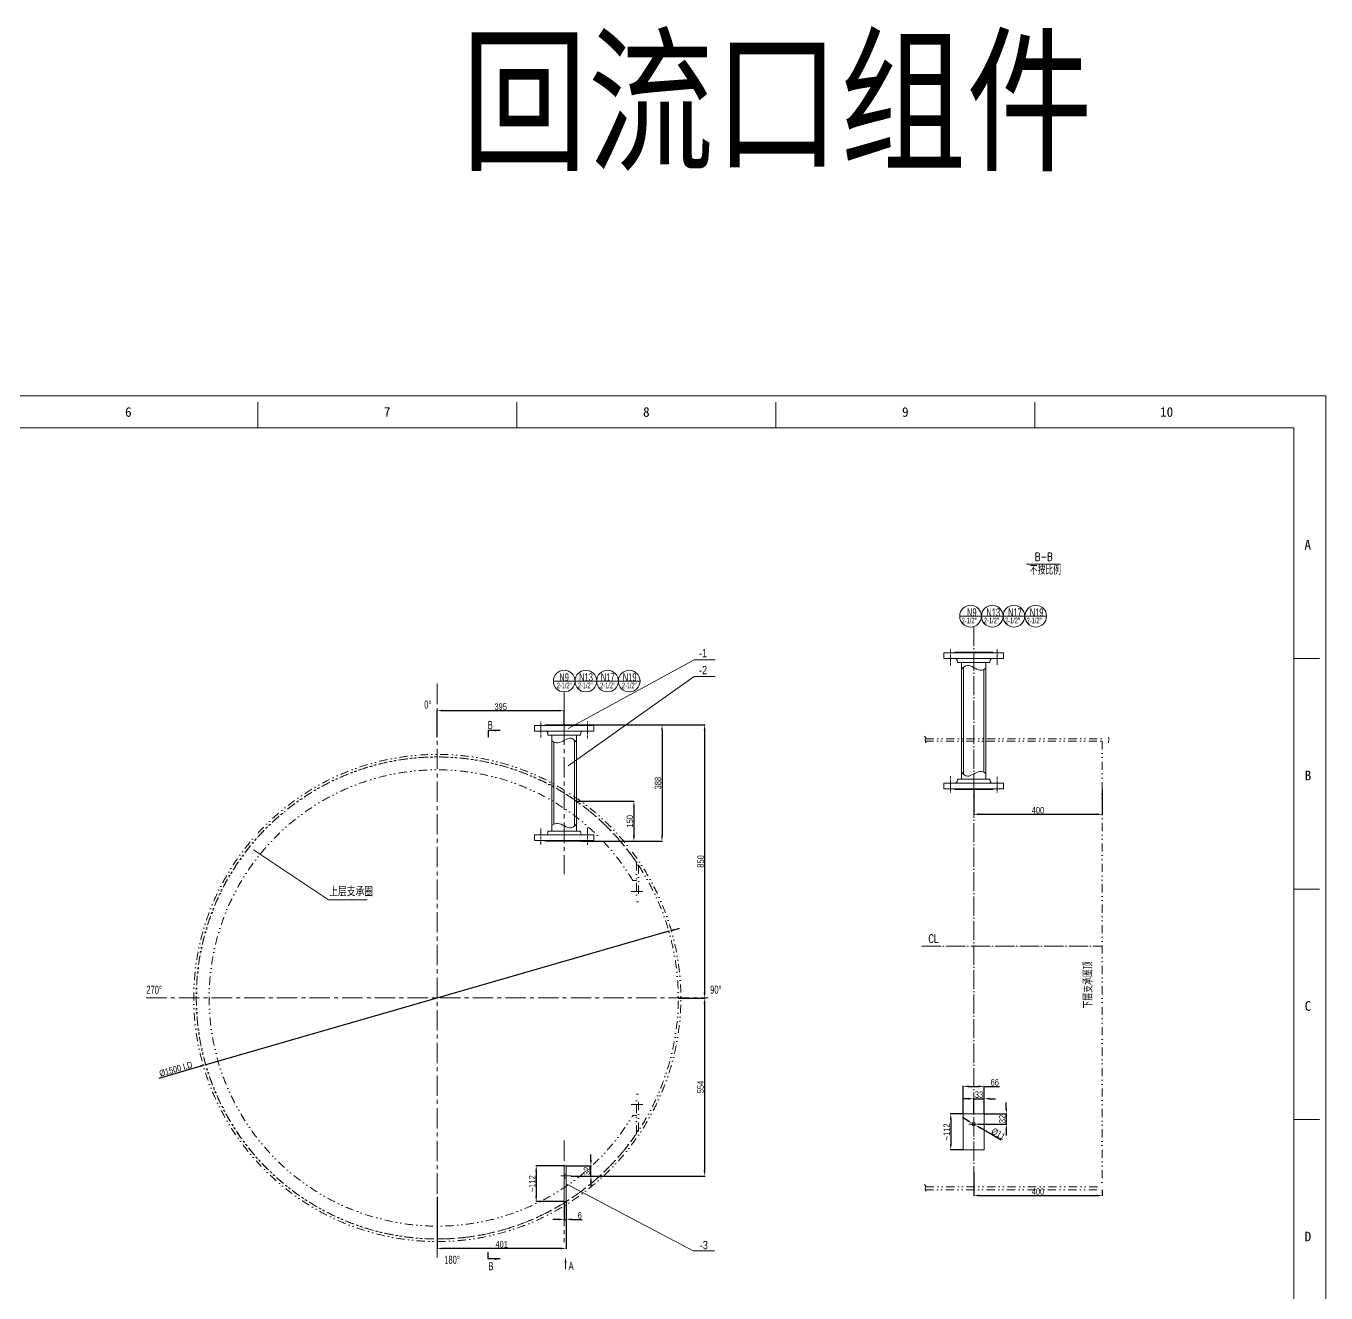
# Model space of a CAD drawing. Header units: millimetres. Extents: x 8160 to 405605, y -30951 to 80400.
# Drawn here: x 318444 to 334628, y 21351 to 37123 of the extents above; entities that cross this region are included whole.
import ezdxf

# ---------------------------------------------------------------- set-up
doc = ezdxf.new("R2010")
doc.units = ezdxf.units.MM
for name, pattern in [('ACAD_ISO04W100', [30.5, 24, -3, 0.5, -3]), ('CENTER', [50.8, 31.75, -6.35, 6.35, -6.35]), ('DIVIDE', [31.75, 12.7, -6.35, 0, -6.35, 0, -6.35])]:
    doc.linetypes.add(name, pattern=pattern)
doc.layers.get('0').update_dxf_attribs({"lineweight": 13})
doc.layers.get('Defpoints').update_dxf_attribs({"lineweight": 13})
for name, color, linetype, lineweight in [('CENTER', 1, 'CENTER', 13), ('DIM', 7, 'Continuous', 13), ('DIVIDE', 3, 'DIVIDE', 13), ('PROFILE', 4, 'Continuous', 15), ('SEE', 2, 'Continuous', 13)]:
    doc.layers.add(name, color=color, linetype=linetype, lineweight=lineweight)
doc.styles.add('HZ', font='txt.shx', dxfattribs={"width": 0.75, "bigfont": 'tcc_hzdx.shx'})
doc.styles.add('HZDX', font='tcc_simp.shx', dxfattribs={"width": 0.8, "height": 80, "bigfont": 'hzdx.shx'})
doc.styles.add('图签', font='SimSun.ttf', dxfattribs={"height": 3})
doc.dimstyles.new('uni', dxfattribs={"dimtxt": 90, "dimasz": 70, "dimexe": 5, "dimexo": 0.625, "dimgap": 10, "dimtad": 1, "dimdec": 0, "dimdsep": 46, "dimtxsty": 'HZDX', "dimcen": 2.5, "dimadec": 0, "dimazin": 0, "dimtfac": 1, "dimtdec": 0, "dimtmove": 0, "dimatfit": 3, "dimfxl": 0, "dimarcsym": 0})

# ---------------------------------------------------------------- blocks, each defined once
blk = doc.blocks.new('*D473')
at = {"layer": 'Defpoints', "color": 0}
for p in [(325296, 27473), (325361, 26974), (326012, 26974)]:
    blk.add_point(p, dxfattribs=at)
at = {"layer": 'DIM', "color": 0, "lineweight": -2}
for p, q in [((325297, 27473), (326017, 27473)), ((326012, 27403), (326012, 27044)), ((325361, 26974), (326017, 26974))]:
    blk.add_line(p, q, dxfattribs=at)
at = {"layer": 'DIM', "color": 0}
for points in [[(326000, 27403), (326024, 27403), (326012, 27473)], [(326000, 27044), (326024, 27044), (326012, 26974)]]:
    blk.add_solid(points, dxfattribs=at)
at = {"layer": 'DIM', "color": 0, "insert": (325962, 27223), "char_height": 80, "attachment_point": 5, "rotation": 90, "style": 'HZDX'}
blk.add_mtext('150', dxfattribs=at)
blk = doc.blocks.new('*D474')
at = {"layer": 'Defpoints', "color": 0}
for p in [(325380, 28423), (325380, 26974), (326362, 26974)]:
    blk.add_point(p, dxfattribs=at)
at = {"layer": 'DIM', "color": 0, "lineweight": -2}
for p, q in [((325381, 28423), (326367, 28423)), ((326362, 28353), (326362, 27044)), ((325381, 26974), (326367, 26974))]:
    blk.add_line(p, q, dxfattribs=at)
at = {"layer": 'DIM', "color": 0}
for points in [[(326350, 28353), (326373, 28353), (326362, 28423)], [(326350, 27044), (326373, 27044), (326362, 26974)]]:
    blk.add_solid(points, dxfattribs=at)
at = {"layer": 'DIM', "color": 0, "insert": (326312, 27698), "char_height": 80, "attachment_point": 5, "rotation": 90, "style": 'HZDX'}
blk.add_mtext('388', dxfattribs=at)
blk = doc.blocks.new('*D475')
at = {"layer": 'Defpoints', "color": 0}
for p in [(325380, 28423), (326564, 25023), (326892, 25023)]:
    blk.add_point(p, dxfattribs=at)
at = {"layer": 'DIM', "color": 0, "lineweight": -2}
for p, q in [((325381, 28423), (326897, 28423)), ((326892, 28353), (326892, 25093)), ((326565, 25023), (326897, 25023))]:
    blk.add_line(p, q, dxfattribs=at)
at = {"layer": 'DIM', "color": 0}
for points in [[(326880, 28353), (326904, 28353), (326892, 28423)], [(326880, 25093), (326904, 25093), (326892, 25023)]]:
    blk.add_solid(points, dxfattribs=at)
at = {"layer": 'DIM', "color": 0, "insert": (326842, 26723), "char_height": 80, "attachment_point": 5, "rotation": 90, "style": 'HZDX'}
blk.add_mtext('850', dxfattribs=at)
blk = doc.blocks.new('*D476')
at = {"layer": 'Defpoints', "color": 0}
for p in [(326596, 25023), (325233, 22807), (326892, 22807)]:
    blk.add_point(p, dxfattribs=at)
at = {"layer": 'DIM', "color": 0, "lineweight": -2}
for p, q in [((326597, 25023), (326897, 25023)), ((326892, 24953), (326892, 22877)), ((325233, 22807), (326897, 22807))]:
    blk.add_line(p, q, dxfattribs=at)
at = {"layer": 'DIM', "color": 0}
for points in [[(326880, 24953), (326904, 24953), (326892, 25023)], [(326880, 22877), (326904, 22877), (326892, 22807)]]:
    blk.add_solid(points, dxfattribs=at)
at = {"layer": 'DIM', "color": 0, "insert": (326842, 23915), "char_height": 80, "attachment_point": 5, "rotation": 90, "style": 'HZDX'}
blk.add_mtext('554', dxfattribs=at)
blk = doc.blocks.new('*D477')
at = {"layer": 'Defpoints', "color": 0}
for p in [(325144, 22488), (325168, 22488), (325144, 22267)]:
    blk.add_point(p, dxfattribs=at)
at = {"layer": 'DIM', "color": 0, "lineweight": -2}
for p, q in [((325144, 22488), (325144, 22262)), ((325168, 22488), (325168, 22262)), ((325074, 22267), (325004, 22267)), ((325144, 22267), (325168, 22267)), ((325238, 22267), (325368, 22267))]:
    blk.add_line(p, q, dxfattribs=at)
at = {"layer": 'DIM', "color": 0}
for points in [[(325074, 22279), (325074, 22255), (325144, 22267)], [(325238, 22279), (325238, 22255), (325168, 22267)]]:
    blk.add_solid(points, dxfattribs=at)
at = {"layer": 'DIM', "color": 0, "insert": (325338, 22317), "char_height": 80, "attachment_point": 5, "style": 'HZDX'}
blk.add_mtext('6', dxfattribs=at)
blk = doc.blocks.new('*D478')
at = {"layer": 'Defpoints', "color": 0}
for p in [(325168, 22935), (325477, 22935), (325232, 22807)]:
    blk.add_point(p, dxfattribs=at)
at = {"layer": 'DIM', "color": 0, "lineweight": -2}
for p, q in [((325477, 23005), (325477, 23075)), ((325169, 22935), (325482, 22935)), ((325477, 22807), (325477, 22935)), ((325232, 22807), (325482, 22807)), ((325477, 22737), (325477, 22667))]:
    blk.add_line(p, q, dxfattribs=at)
at = {"layer": 'DIM', "color": 0}
for points in [[(325465, 23005), (325488, 23005), (325477, 22935)], [(325465, 22737), (325488, 22737), (325477, 22807)]]:
    blk.add_solid(points, dxfattribs=at)
at = {"layer": 'DIM', "color": 0, "insert": (325427, 22871), "char_height": 80, "attachment_point": 5, "rotation": 90, "style": 'HZDX'}
blk.add_mtext('32', dxfattribs=at)
blk = doc.blocks.new('*D479')
at = {"layer": 'Defpoints', "color": 0}
for p in [(326447, 25854), (320681, 24193)]:
    blk.add_point(p, dxfattribs=at)
at = {"layer": 'DIM', "color": 0, "lineweight": -2}
for p, q in [((326447, 25854), (320681, 24193)), ((326514, 25873), (326581, 25893)), ((320100, 24026), (320614, 24174))]:
    blk.add_line(p, q, dxfattribs=at)
at = {"layer": 'DIM', "color": 0}
for points in [[(326511, 25884), (326517, 25862), (326447, 25854)], [(320611, 24185), (320617, 24162), (320681, 24193)]]:
    blk.add_solid(points, dxfattribs=at)
at = {"layer": 'DIM', "color": 0, "insert": (320310, 24138), "char_height": 80, "attachment_point": 5, "rotation": 16.0695, "style": 'HZDX'}
blk.add_mtext('%%C1500 I.D', dxfattribs=at)
blk = doc.blocks.new('*D480')
at = {"layer": 'Defpoints', "color": 0}
for p in [(325144, 28600), (325144, 28423), (323564, 28271)]:
    blk.add_point(p, dxfattribs=at)
at = {"layer": 'DIM', "color": 0, "lineweight": -2}
for p, q in [((323564, 28271), (323564, 28605)), ((323634, 28600), (325074, 28600)), ((325144, 28424), (325144, 28605))]:
    blk.add_line(p, q, dxfattribs=at)
at = {"layer": 'DIM', "color": 0}
for points in [[(323634, 28612), (323634, 28589), (323564, 28600)], [(325074, 28612), (325074, 28589), (325144, 28600)]]:
    blk.add_solid(points, dxfattribs=at)
at = {"layer": 'DIM', "color": 0, "insert": (324354, 28650), "char_height": 80, "attachment_point": 5, "style": 'HZDX'}
blk.add_mtext('395', dxfattribs=at)
blk = doc.blocks.new('*D481')
at = {"layer": 'Defpoints', "color": 0}
for p in [(325144, 22935), (324796, 22488), (325144, 22488)]:
    blk.add_point(p, dxfattribs=at)
at = {"layer": 'DIM', "color": 0, "lineweight": -2}
for p, q in [((325143, 22935), (324791, 22935)), ((324796, 22865), (324796, 22558)), ((325143, 22488), (324791, 22488))]:
    blk.add_line(p, q, dxfattribs=at)
at = {"layer": 'DIM', "color": 0}
for points in [[(324784, 22865), (324807, 22865), (324796, 22935)], [(324784, 22558), (324807, 22558), (324796, 22488)]]:
    blk.add_solid(points, dxfattribs=at)
at = {"layer": 'DIM', "color": 0, "insert": (324746, 22712), "char_height": 80, "attachment_point": 5, "rotation": 90, "style": 'HZDX'}
blk.add_mtext('~112', dxfattribs=at)
blk = doc.blocks.new('*D484')
at = {"layer": 'Defpoints', "color": 0}
for p in [(330242, 22861), (331842, 22637), (331842, 22564)]:
    blk.add_point(p, dxfattribs=at)
at = {"layer": 'DIM', "color": 0, "lineweight": -2}
for p, q in [((330242, 22860), (330242, 22559)), ((330312, 22564), (331772, 22564)), ((331842, 22636), (331842, 22559))]:
    blk.add_line(p, q, dxfattribs=at)
at = {"layer": 'DIM', "color": 0}
for points in [[(330312, 22576), (330312, 22552), (330242, 22564)], [(331772, 22576), (331772, 22552), (331842, 22564)]]:
    blk.add_solid(points, dxfattribs=at)
at = {"layer": 'DIM', "color": 0, "insert": (331042, 22614), "char_height": 80, "attachment_point": 5, "style": 'HZDX'}
blk.add_mtext('400', dxfattribs=at)
blk = doc.blocks.new('*D485')
at = {"layer": 'Defpoints', "color": 0}
for p in [(330374, 23769), (330242, 23581), (330374, 23581)]:
    blk.add_point(p, dxfattribs=at)
at = {"layer": 'DIM', "color": 0, "lineweight": -2}
for p, q in [((330172, 23769), (330102, 23769)), ((330242, 23581), (330242, 23774)), ((330242, 23769), (330374, 23769)), ((330374, 23581), (330374, 23774)), ((330444, 23769), (330514, 23769))]:
    blk.add_line(p, q, dxfattribs=at)
at = {"layer": 'DIM', "color": 0}
for points in [[(330172, 23781), (330172, 23758), (330242, 23769)], [(330444, 23781), (330444, 23758), (330374, 23769)]]:
    blk.add_solid(points, dxfattribs=at)
at = {"layer": 'DIM', "color": 0, "insert": (330308, 23819), "char_height": 80, "attachment_point": 5, "style": 'HZDX'}
blk.add_mtext('33', dxfattribs=at)
blk = doc.blocks.new('*D486')
at = {"layer": 'Defpoints', "color": 0}
for p in [(330110, 23581), (329956, 23133), (330110, 23133)]:
    blk.add_point(p, dxfattribs=at)
at = {"layer": 'DIM', "color": 0, "lineweight": -2}
for p, q in [((330110, 23581), (329951, 23581)), ((329956, 23511), (329956, 23203)), ((330110, 23133), (329951, 23133))]:
    blk.add_line(p, q, dxfattribs=at)
at = {"layer": 'DIM', "color": 0}
for points in [[(329945, 23511), (329968, 23511), (329956, 23581)], [(329945, 23203), (329968, 23203), (329956, 23133)]]:
    blk.add_solid(points, dxfattribs=at)
at = {"layer": 'DIM', "color": 0, "insert": (329906, 23357), "char_height": 80, "attachment_point": 5, "rotation": 90, "style": 'HZDX'}
blk.add_mtext('~112', dxfattribs=at)
blk = doc.blocks.new('*D487')
at = {"layer": 'Defpoints', "color": 0}
for p in [(330374, 23923), (330110, 23581), (330374, 23581)]:
    blk.add_point(p, dxfattribs=at)
at = {"layer": 'DIM', "color": 0, "lineweight": -2}
for p, q in [((330110, 23581), (330110, 23928)), ((330180, 23923), (330304, 23923)), ((330374, 23581), (330374, 23928)), ((330374, 23923), (330565, 23923))]:
    blk.add_line(p, q, dxfattribs=at)
at = {"layer": 'DIM', "color": 0}
for points in [[(330180, 23935), (330180, 23911), (330110, 23923)], [(330304, 23935), (330304, 23911), (330374, 23923)]]:
    blk.add_solid(points, dxfattribs=at)
at = {"layer": 'DIM', "color": 0, "insert": (330504, 23973), "char_height": 80, "attachment_point": 5, "style": 'HZDX'}
blk.add_mtext('66', dxfattribs=at)
blk = doc.blocks.new('*D488')
at = {"layer": 'Defpoints', "color": 0}
for p in [(330374, 23581), (330303, 23453), (330648, 23453)]:
    blk.add_point(p, dxfattribs=at)
at = {"layer": 'DIM', "color": 0, "lineweight": -2}
for p, q in [((330648, 23651), (330648, 23721)), ((330375, 23581), (330653, 23581)), ((330648, 23581), (330648, 23453)), ((330303, 23453), (330653, 23453)), ((330648, 23383), (330648, 23313))]:
    blk.add_line(p, q, dxfattribs=at)
at = {"layer": 'DIM', "color": 0}
for points in [[(330636, 23651), (330659, 23651), (330648, 23581)], [(330636, 23383), (330659, 23383), (330648, 23453)]]:
    blk.add_solid(points, dxfattribs=at)
at = {"layer": 'DIM', "color": 0, "insert": (330598, 23517), "char_height": 80, "attachment_point": 5, "rotation": 90, "style": 'HZDX'}
blk.add_mtext('32', dxfattribs=at)
blk = doc.blocks.new('*D489')
at = {"layer": 'Defpoints', "color": 0}
for p in [(330223, 23464), (330261, 23442)]:
    blk.add_point(p, dxfattribs=at)
at = {"layer": 'DIM', "color": 0, "lineweight": -2}
for p, q in [((330163, 23499), (330102, 23534)), ((330223, 23464), (330261, 23442)), ((330585, 23253), (330322, 23406))]:
    blk.add_line(p, q, dxfattribs=at)
at = {"layer": 'DIM', "color": 0}
for points in [[(330169, 23509), (330157, 23489), (330223, 23464)], [(330328, 23416), (330316, 23396), (330261, 23442)]]:
    blk.add_solid(points, dxfattribs=at)
at = {"layer": 'DIM', "color": 0, "insert": (330549, 23332), "char_height": 80, "attachment_point": 5, "rotation": 329.7514, "style": 'HZDX'}
blk.add_mtext('%%C11', dxfattribs=at)
blk = doc.blocks.new('*D490')
at = {"layer": 'Defpoints', "color": 0}
for p in [(330242, 27619), (331842, 27619), (331842, 27310)]:
    blk.add_point(p, dxfattribs=at)
at = {"layer": 'DIM', "color": 0, "lineweight": -2}
for p, q in [((330242, 27618), (330242, 27305)), ((331842, 27618), (331842, 27305)), ((330312, 27310), (331772, 27310))]:
    blk.add_line(p, q, dxfattribs=at)
at = {"layer": 'DIM', "color": 0}
for points in [[(330312, 27322), (330312, 27298), (330242, 27310)], [(331772, 27322), (331772, 27298), (331842, 27310)]]:
    blk.add_solid(points, dxfattribs=at)
at = {"layer": 'DIM', "color": 0, "insert": (331042, 27360), "char_height": 80, "attachment_point": 5, "style": 'HZDX'}
blk.add_mtext('400', dxfattribs=at)
blk = doc.blocks.new('*D527')
at = {"layer": 'Defpoints', "color": 0}
for p in [(323564, 22550), (325168, 22488), (323564, 21906)]:
    blk.add_point(p, dxfattribs=at)
at = {"layer": 'DIM', "color": 0, "lineweight": -2}
for p, q in [((323564, 22550), (323564, 21901)), ((325168, 22488), (325168, 21901)), ((325098, 21906), (323634, 21906))]:
    blk.add_line(p, q, dxfattribs=at)
at = {"layer": 'DIM', "color": 0}
for points in [[(323634, 21917), (323634, 21894), (323564, 21906)], [(325098, 21917), (325098, 21894), (325168, 21906)]]:
    blk.add_solid(points, dxfattribs=at)
at = {"layer": 'DIM', "color": 0, "insert": (324366, 21956), "char_height": 80, "attachment_point": 5, "style": 'HZDX'}
blk.add_mtext('401', dxfattribs=at)

msp = doc.modelspace()

# ---------------------------------------------------------------- linework, layer by layer
at = {"color": 7}
for p, q in [((334627.7, 32518.8), (300987.7, 32518.8)), ((321331.7, 32118.8), (321331.7, 32438.8)), ((324555.7, 32118.8), (324555.7, 32438.8)), ((327779.7, 32118.8), (327779.7, 32438.8)), ((331003.7, 32118.8), (331003.7, 32438.8)), ((334627.7, 8758.8), (334627.7, 32518.8)), ((334227.7, 32118.8), (301987.7, 32118.8)), ((334227.7, 9158.8), (334227.7, 32118.8)), ((334227.7, 29248.8), (334547.7, 29248.8)), ((334227.7, 26378.8), (334547.7, 26378.8)), ((334227.7, 23508.8), (334547.7, 23508.8))]:
    msp.add_line(p, q, dxfattribs=at)
at = {"layer": 'CENTER', "color": 7, "linetype": 'ACAD_ISO04W100', "ltscale": 10}
for p, q in [((330242.2, 29641.1), (330242.2, 22860.8)), ((329595.2, 25668.7), (331842.2, 25668.7))]:
    msp.add_line(p, q, dxfattribs=at)
at = {"layer": 'CENTER', "color": 7}
for p, q in [((329952.2, 29161.4), (329952.2, 29371.3)), ((330532.2, 29169.9), (330532.2, 29371.3)), ((324854.1, 28264.6), (324854.1, 28466)), ((325434.1, 28256.1), (325434.1, 28466)), ((329952.2, 27786.2), (329952.2, 27576.3)), ((330532.2, 27777.7), (330532.2, 27576.3)), ((324854.1, 27132.4), (324854.1, 26931)), ((325434.1, 27140.9), (325434.1, 26931)), ((330181.9, 23452.7), (330302.5, 23452.7)), ((325231.5, 22807.4), (325102.3, 22807.4))]:
    msp.add_line(p, q, dxfattribs=at)
at = {"layer": 'CENTER', "color": 7, "ltscale": 8}
for p, q in [((323564.1, 28936.6), (323564.1, 21792.8)), ((325144.1, 28833.9), (325144.1, 26562.7)), ((326122, 26347.4), (325977.1, 26347.4)), ((319942.1, 25023.4), (326936.9, 25023.4)), ((326122, 23699.4), (325977.1, 23699.4)), ((325144.1, 23251), (325144.1, 21982.2))]:
    msp.add_line(p, q, dxfattribs=at)
at = {"layer": 'DIM', "color": 7}
msp.add_line((330899.9, 30424.4), (331324.6, 30424.4), dxfattribs=at)
at = {"layer": 'DIVIDE', "color": 7, "ltscale": 8}
for p, q in [((329639.7, 28218.9), (331919.1, 28218.9)), ((329644.6, 28250.9), (331927, 28250.9)), ((331842.2, 28218.9), (331842.2, 22636.7)), ((326044.1, 26711.5), (326044.1, 26219.4)), ((326068.1, 26675.7), (326044.1, 26675.7)), ((326068.1, 26675.7), (326068.1, 26219.4)), ((326044.1, 26487.4), (325997.7, 26487.4)), ((326068.1, 26219.4), (326044.1, 26219.4)), ((326068.1, 23827.4), (326044.1, 23827.4)), ((326044.1, 23335.3), (326044.1, 23827.4)), ((326068.1, 23371.1), (326068.1, 23827.4)), ((326044.1, 23559.4), (325997.7, 23559.4)), ((326068.1, 23371.1), (326044.1, 23371.1)), ((329646, 22674.5), (331842.2, 22674.5)), ((329639.7, 22636.7), (331842.2, 22636.7))]:
    msp.add_line(p, q, dxfattribs=at)
for radius, start, end in [(3032, 58.59338, 270), (3000, 58.21949, 270), (3000, 34.24217, 325.75783), (2840, 31.03041, 328.96959), (3032, 270, 58.59338), (3000, 270, 58.21949)]:
    msp.add_arc((323564.1, 25023.4), radius, start, end, dxfattribs=at)
at = {"layer": 'PROFILE', "color": 7}
for p, q in [((329872.2, 29320.7), (330612.2, 29320.7)), ((329872.2, 29248.7), (329872.2, 29320.7)), ((330006.2, 29328.7), (330478.2, 29328.7)), ((330006.2, 29320.7), (330006.2, 29328.7)), ((330478.2, 29320.7), (330478.2, 29328.7)), ((330612.2, 29248.7), (330612.2, 29320.7)), ((329872.2, 29248.7), (330013, 29248.7)), ((330471.4, 29248.7), (330013, 29248.7)), ((330040.1, 29200.7), (330036.8, 29227.6)), ((330040.1, 29200.7), (330444.3, 29200.7)), ((330090.2, 27746.9), (330090.2, 29200.7)), ((330114.2, 27809.7), (330114.2, 29137.8)), ((330394.2, 27746.9), (330394.2, 29200.7)), ((330444.3, 29200.7), (330447.6, 29227.6)), ((330612.2, 29248.7), (330471.4, 29248.7)), ((330370.2, 27832.6), (330370.2, 29114.9)), ((325514.1, 28415.4), (324774.1, 28415.4)), ((324774.1, 28343.4), (324774.1, 28415.4)), ((324774.1, 28343.4), (324914.8, 28343.4)), ((325380.1, 28423.4), (324908.1, 28423.4)), ((324908.1, 28415.4), (324908.1, 28423.4)), ((324914.8, 28343.4), (325373.3, 28343.4)), ((324942, 28295.4), (324938.7, 28322.3)), ((325346.2, 28295.4), (325349.5, 28322.3)), ((325514.1, 28343.4), (325373.3, 28343.4)), ((325380.1, 28415.4), (325380.1, 28423.4)), ((325514.1, 28343.4), (325514.1, 28415.4)), ((325346.2, 28295.4), (324942, 28295.4)), ((324992.1, 27101.6), (324992.1, 28295.4)), ((325016.1, 27187.3), (325016.1, 28209.7)), ((325272.1, 27164.4), (325272.1, 28232.6)), ((325296.1, 27101.6), (325296.1, 28295.4)), ((329872.2, 27698.9), (330013, 27698.9)), ((329872.2, 27698.9), (329872.2, 27626.9)), ((330471.4, 27698.9), (330013, 27698.9)), ((330040.1, 27746.9), (330036.8, 27720)), ((330040.1, 27746.9), (330444.3, 27746.9)), ((330444.3, 27746.9), (330447.6, 27720)), ((330612.2, 27698.9), (330471.4, 27698.9)), ((330612.2, 27698.9), (330612.2, 27626.9)), ((329872.2, 27626.9), (330612.2, 27626.9)), ((330006.2, 27626.9), (330006.2, 27618.9)), ((330006.2, 27618.9), (330478.2, 27618.9)), ((330478.2, 27626.9), (330478.2, 27618.9)), ((324774.1, 27053.6), (324774.1, 26981.6)), ((324774.1, 27053.6), (324914.8, 27053.6)), ((324914.8, 27053.6), (325373.3, 27053.6)), ((324942, 27101.6), (324938.7, 27074.7)), ((325346.2, 27101.6), (324942, 27101.6)), ((325346.2, 27101.6), (325349.5, 27074.7)), ((325514.1, 27053.6), (325373.3, 27053.6)), ((325514.1, 27053.6), (325514.1, 26981.6)), ((325514.1, 26981.6), (324774.1, 26981.6)), ((324908.1, 26981.6), (324908.1, 26973.6)), ((325380.1, 26973.6), (324908.1, 26973.6)), ((325380.1, 26981.6), (325380.1, 26973.6)), ((330110.2, 23580.7), (330374.2, 23580.7)), ((330110.2, 23580.7), (330110.2, 23133.5)), ((330374.2, 23580.7), (330374.2, 23133.5)), ((330374.2, 23133.5), (330110.2, 23133.5)), ((325168.1, 22935.4), (325144.1, 22935.4)), ((325144.1, 22935.4), (325144.1, 22488.2)), ((325168.1, 22829.4), (325144.1, 22829.4)), ((325168.1, 22935.4), (325168.1, 22488.2)), ((325168.1, 22785.4), (325144.1, 22785.4)), ((325168.1, 22488.2), (325144.1, 22488.2))]:
    msp.add_line(p, q, dxfattribs=at)
msp.add_circle((330242.2, 23452.7), 22, dxfattribs=at)
for centre, start, end in [((330013, 29224.7), 7, 90), ((330471.4, 29224.7), 90, 173), ((324914.8, 28319.4), 7, 90), ((325373.3, 28319.4), 90, 173), ((330013, 27722.9), 270, 353), ((330471.4, 27722.9), 187, 270), ((324914.8, 27077.6), 270, 353), ((325373.3, 27077.6), 187, 270)]:
    msp.add_arc(centre, 24, start, end, dxfattribs=at)
at = {"layer": 'SEE', "color": 7}
for p, q in [((330338.5, 29776.1), (330068.5, 29776.1)), ((330608.5, 29776.1), (330338.5, 29776.1)), ((330878.5, 29776.1), (330608.5, 29776.1)), ((331148.5, 29776.1), (330878.5, 29776.1)), ((326761.5, 29234.3), (325191.6, 28379.9)), ((327024.3, 29234.3), (326761.5, 29234.3)), ((325009.1, 28968.9), (325279.1, 28968.9)), ((326761.5, 29023.4), (325191.6, 27913.3)), ((325279.1, 28968.9), (325549.1, 28968.9)), ((325549.1, 28968.9), (325819.1, 28968.9)), ((325819.1, 28968.9), (326089.1, 28968.9)), ((327024.3, 29023.4), (326761.5, 29023.4)), ((322210.8, 26246), (321275.3, 26867.1)), ((322691.5, 26246), (322210.8, 26246)), ((326750.4, 21873.9), (325168.1, 22711.8)), ((327013.2, 21873.9), (326750.4, 21873.9)), ((325160.9, 21727.9), (325160.9, 21647.2))]:
    msp.add_line(p, q, dxfattribs=at)
for centre in [(330203.5, 29776.1), (330473.5, 29776.1), (330743.5, 29776.1), (331013.5, 29776.1), (325144.1, 28968.9), (325414.1, 28968.9), (325684.1, 28968.9), (325954.1, 28968.9)]:
    msp.add_circle(centre, 135, dxfattribs=at)
for points in [[(330090.2, 29111.8), (330112.6, 29139.3), (330177.5, 29198.2), (330295.3, 29083.4), (330370.2, 29112.8), (330394.2, 29127.9)], [(325296.1, 28206.6), (325273.7, 28234), (325208.7, 28292.9), (325090.9, 28178.1), (325016.1, 28207.5), (324992.1, 28222.6)], [(330090.2, 27835.7), (330112.6, 27808.3), (330177.5, 27749.4), (330295.3, 27864.2), (330370.2, 27834.8), (330394.2, 27819.7)], [(325296.1, 27190.4), (325273.7, 27163), (325208.7, 27104.1), (325090.9, 27218.9), (325016.1, 27189.5), (324992.1, 27174.4)]]:
    msp.add_open_spline(points, degree=3, knots=[11.3659155, 11.3659155, 11.3659155, 11.3659155, 35.0135831, 76.8141926, 97.229832, 97.229832, 97.229832, 97.229832], dxfattribs=at)
for points in [[(329627.1, 28281.7), (329645.7, 28264.5), (329638.2, 28226.1), (329652.1, 28200.1)], [(331916.9, 28269.1), (331927.6, 28240.2), (331920.8, 28226.4), (331920.8, 28200.6)], [(329627.1, 22699.5), (329645.7, 22682.3), (329638.2, 22643.9), (329652.1, 22617.9)]]:
    msp.add_spline(points, degree=3, dxfattribs=at)
msp.add_solid([(325172.6, 21727.9), (325160.9, 21797.9), (325149.3, 21727.9)], dxfattribs=at)

# ---------------------------------------------------------------- texts
at = {"color": 7, "style": '图签'}
for s, p in [('6', (319677.5, 32257.9)), ('7', (322898.8, 32257.9)), ('8', (326126.1, 32257.9)), ('9', (329350.1, 32257.9)), ('10', (332562.1, 32257.9)), ('A', (334359.7, 30603.9)), ('B', (334362.3, 27733.9)), ('C', (334362.3, 24863.9)), ('D', (334362.3, 21993.9))]:
    msp.add_text(s, height=120, dxfattribs=at).set_placement(p)
at = {"layer": 'DIM', "color": 7, "style": 'HZ', "width": 0.75}
for s, p in [('B-B', (331004.1, 30466.2)), ('不按比例', (330939.4, 30293.9)), ('CL', (329679.4, 25712.8))]:
    msp.add_text(s, height=100, dxfattribs=at).set_placement(p)
msp.add_text('下层支承圈顶', height=100, rotation=90, dxfattribs=at).set_placement((331719.9, 24893.8))
at = {"layer": 'SEE', "color": 7}
for s, height, style, width, p in [('回流口组件', 1440, '图签', 0.8, (323864.4, 35472.7)), ('N9', 100, 'HZDX', 0.7, (330158.3, 29773.2)), ('N13', 100, 'HZDX', 0.7, (330399.3, 29773.2)), ('N17', 100, 'HZDX', 0.7, (330669.3, 29773.2)), ('N19', 100, 'HZDX', 0.7, (330939.3, 29773.2)), ('2-1/2"', 70, 'HZDX', 0.6, (330091.7, 29686.5)), ('2-1/2"', 70, 'HZDX', 0.6, (330369.7, 29687.2)), ('2-1/2"', 70, 'HZDX', 0.6, (330631.7, 29686.5)), ('2-1/2"', 70, 'HZDX', 0.6, (330901.7, 29686.5)), ('-1', 104.92, 'HZDX', 0.8, (326823.1, 29263)), ('-2', 104.92, 'HZDX', 0.8, (326823.1, 29052)), ('N9', 100, 'HZDX', 0.7, (325082.8, 28965.9)), ('N13', 100, 'HZDX', 0.7, (325330, 28965.9)), ('N17', 100, 'HZDX', 0.7, (325600, 28965.9)), ('N19', 100, 'HZDX', 0.7, (325873, 28965.9)), ('2-1/2"', 70, 'HZDX', 0.6, (325051.4, 28879.2)), ('2-1/2"', 70, 'HZDX', 0.6, (325313.3, 28879.9)), ('2-1/2"', 70, 'HZDX', 0.6, (325591.4, 28879.2)), ('2-1/2"', 70, 'HZDX', 0.6, (325861.4, 28879.2)), ('0%%D', 100, 'HZDX', 0.7, (323401.9, 28624.7)), ('B', 100, 'HZDX', 0.7, (324193.2, 28370.3)), ('上层支承圈', 104.92, 'HZDX', 0.8, (322218.9, 26290.5)), ('270%%D', 100, 'HZDX', 0.7, (319942.3, 25075.6)), ('90%%D', 100, 'HZDX', 0.7, (326961.5, 25076.7)), ('-3', 104.92, 'HZDX', 0.8, (326832.7, 21894.9)), ('180%%D', 100, 'HZDX', 0.7, (323651.2, 21714.5)), ('B', 100, 'HZDX', 0.7, (324200, 21634.6)), ('A', 100, 'HZDX', 0.7, (325198.7, 21637.6))]:
    msp.add_text(s, height=height, dxfattribs=dict(at, style=style, width=width)).set_placement(p)

# ---------------------------------------------------------------- dimensions: what is measured, and where the dimension line sits
at = {"layer": 'DIM', "color": 7}
for base, p1, p2, text, picture, middle in [((325144.1, 28600.5), (323564.1, 28270.7), (325144.1, 28423.4), '395', '*D480', (324354.1, 28600.5)), ((330374.2, 23923.1), (330110.2, 23580.7), (330374.2, 23580.7), '66', '*D487', (330504.5, 23923.1)), ((331842.2, 22564.1), (330242.2, 22860.8), (331842.2, 22636.7), '400', '*D484', (331042.2, 22564.1))]:
    dim = msp.add_linear_dim(base=base, p1=p1, p2=p2, text=text, dimstyle='uni', dxfattribs=at)
    dim.commit()
    dim.dimension.update_dxf_attribs({"geometry": picture, "text_midpoint": middle, "dimtype": 160})
for base, p1, p2, text, picture, middle in [((326361.6, 26973.6), (325380.1, 28423.4), (325380.1, 26973.6), '388', '*D474', (326311.6, 27698.5)), ((326892, 25023.4), (325380.1, 28423.4), (326564.1, 25023.4), '850', '*D475', (326842, 26723.4)), ((326012.1, 26973.6), (325296.1, 27472.9), (325360.5, 26973.6), '150', '*D473', (325962.1, 27223.3)), ((326892, 22807.4), (326596.1, 25023.4), (325232.8, 22807.4), '554', '*D476', (326842, 23915.4)), ((330647.7, 23452.7), (330374.2, 23580.7), (330302.5, 23452.7), '32', '*D488', (330597.7, 23516.7)), ((329956.2, 23133.5), (330110.2, 23580.7), (330110.2, 23133.5), '~112', '*D486', (329906.2, 23357.1)), ((325476.7, 22935.4), (325231.5, 22807.4), (325168.1, 22935.4), '32', '*D478', (325426.7, 22871.4)), ((324795.8, 22488.2), (325144.1, 22935.4), (325144.1, 22488.2), '~112', '*D481', (324745.8, 22711.8))]:
    dim = msp.add_linear_dim(base=base, p1=p1, p2=p2, angle=270, text=text, dimstyle='uni', dxfattribs=at)
    dim.commit()
    dim.dimension.update_dxf_attribs({"geometry": picture, "text_midpoint": middle})
for base, p1, p2, text, picture, middle in [((331842.2, 27310), (330242.2, 27618.9), (331842.2, 27618.9), '400', '*D490', (331042.2, 27360)), ((330374.2, 23769.5), (330242.2, 23580.7), (330374.2, 23580.7), '33', '*D485', (330308.2, 23819.5))]:
    dim = msp.add_linear_dim(base=base, p1=p1, p2=p2, text=text, dimstyle='uni', dxfattribs=at)
    dim.commit()
    dim.dimension.update_dxf_attribs({"geometry": picture, "text_midpoint": middle})
dim = msp.add_diameter_dim_2p(p1=(326446.9, 25853.8), p2=(320681.3, 24193), text='%%C1500 I.D', dimstyle='uni', dxfattribs=at)
dim.commit()
dim.dimension.update_dxf_attribs({"geometry": '*D479', "text_midpoint": (320309.5, 24137.9)})
dim = msp.add_diameter_dim_2p(p1=(330223.2, 23463.8), p2=(330261.2, 23441.6), text='%%C11', dimstyle='uni', dxfattribs=at)
dim.commit()
dim.dimension.update_dxf_attribs({"geometry": '*D489', "text_midpoint": (330523.4, 23288.7), "dimtype": 163})
for base, p2, text, picture, middle in [((323564.1, 21905.7), (323564.1, 22550.1), '401', '*D527', (324366.1, 21905.7)), ((325144.1, 22267.1), (325144.1, 22488.2), '6', '*D477', (325337.9, 22267.1))]:
    dim = msp.add_linear_dim(base=base, p1=(325168.1, 22488.2), p2=p2, angle=180, text=text, dimstyle='uni', dxfattribs=at)
    dim.commit()
    dim.dimension.update_dxf_attribs({"geometry": picture, "text_midpoint": middle, "dimtype": 160})

# ---------------------------------------------------------------- leaders
at = {"layer": 'SEE', "color": 7}
for points in [[(324348.3, 28353.2), (324197.5, 28353.2), (324197.5, 28270.1)], [(324348.3, 21774.2), (324197.5, 21774.2), (324197.5, 21857.4)]]:
    msp.add_leader(points, dimstyle='uni', override={"dimgap": 10, "dimtad": 0}, dxfattribs=at)

doc.saveas('drawing.dxf')
